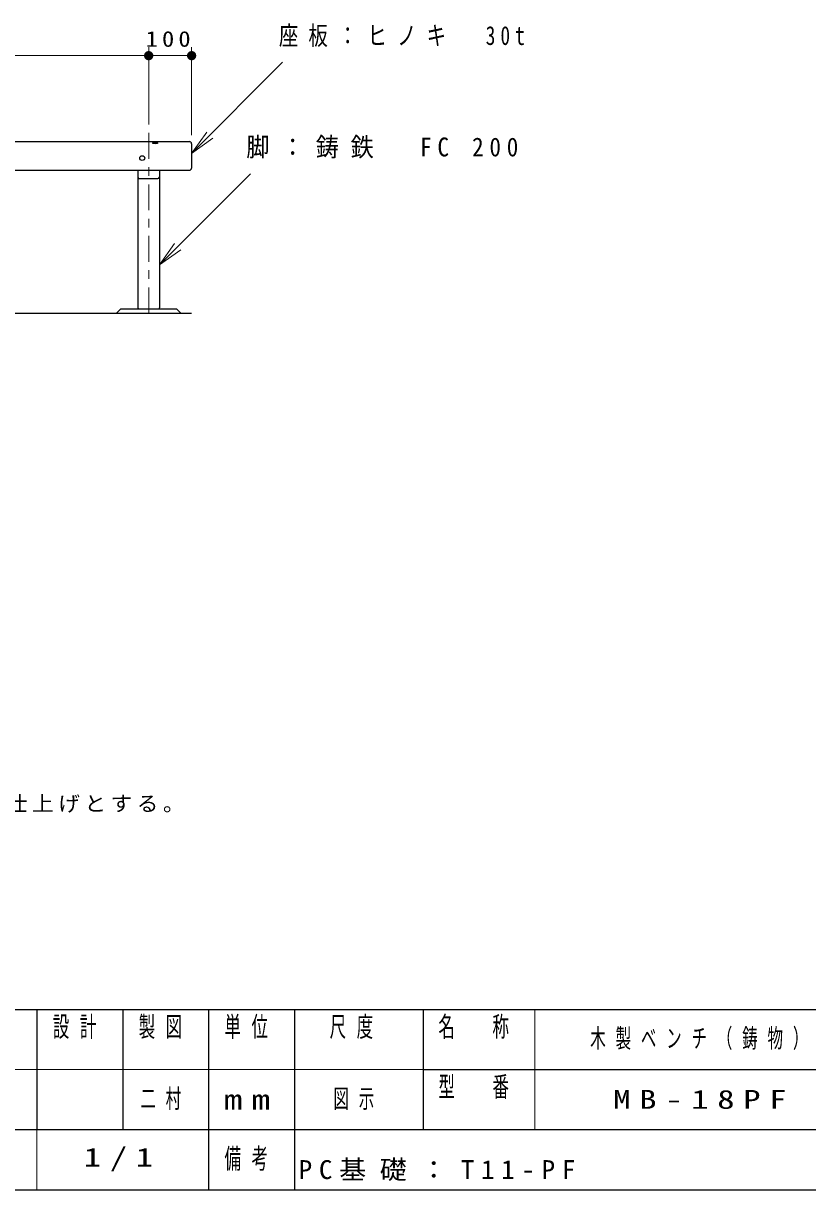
# Model space of a CAD drawing. Units: millimetres on the paper, scale 1:20. Extents: x -365 to 0, y -6 to 257.
# Drawn here: x -229.1 to -137.7, y 0 to 135.8 of the extents above; entities that cross this region are included whole.
import ezdxf

# ---------------------------------------------------------------- set-up
doc = ezdxf.new("R2010")
doc.units = ezdxf.units.MM
doc.linetypes.add('USER2', pattern=[6, 3, -1, 1, -1])
doc.layers.add('1_20', color=3, linetype='Continuous', lineweight=25)
doc.layers.add('NAKAMURA図枠', color=7, linetype='Continuous', lineweight=13)
doc.layers.add('99', color=7, linetype='Continuous')
doc.layers.add('CLASS1', color=7, linetype='Continuous')
doc.styles.add('ＭＳ ゴシック', font='')
doc.styles.get('ＭＳ ゴシック').set_extended_font_data('MS Gothic')

# ---------------------------------------------------------------- blocks, each defined once
blk = doc.blocks.new('open_arrow')
at = {"color": 0, "linetype": 'Continuous', "lineweight": -2}
blk.add_lwpolyline([(7.5, 1.25), (0, 0), (7.5, -1.25)], dxfattribs=at)
blk = doc.blocks.new('filled_dot')
at = {"color": 0, "linetype": 'Continuous', "lineweight": -2, "const_width": 1.25}
blk.add_lwpolyline([(-0.625, 0, 1), (0.625, 0, 1)], format="xyb", close=True, dxfattribs=at)

msp = doc.modelspace()

# ---------------------------------------------------------------- linework, layer by layer
at = {"layer": '1_20', "color": 7, "lineweight": 13}
for p, q in [((-254.479, 132.072), (-214.479, 132.072)), ((-214.479, 124.072), (-214.479, 133.072)), ((-214.479, 132.072), (-209.479, 132.072)), ((-209.479, 122.822), (-209.479, 133.072)), ((-209.479, 120.69), (-198.872, 131.296)), ((-213.229, 107.707), (-202.622, 118.314))]:
    msp.add_line(p, q, dxfattribs=at)
at = {"layer": '1_20', "color": 7, "linetype": 'USER2', "lineweight": 13}
msp.add_line((-214.479, 123.072), (-214.479, 101.086), dxfattribs=at)
at = {"layer": '1_20'}
for p, q in [((-299.229, 122.072), (-209.729, 122.072)), ((-209.479, 121.822), (-209.479, 118.985)), ((-299.229, 118.735), (-209.729, 118.735)), ((-215.729, 118.735), (-215.729, 102.686)), ((-213.229, 118.735), (-213.229, 102.686)), ((-215.554, 117.763), (-213.404, 117.763)), ((-290.729, 102.086), (-209.478, 102.086)), ((-218.228, 102.086), (-217.728, 102.586)), ((-217.728, 102.586), (-211.228, 102.586)), ((-211.229, 102.586), (-210.728, 102.086))]:
    msp.add_line(p, q, dxfattribs=at)
for centre, radius, start, end in [((-209.729, 121.822), 0.25, 0, 89.99998), ((-209.729, 118.985), 0.25, 270.00002, 0), ((-215.554, 117.938), 0.175, 179.99998, 270.00002), ((-213.404, 117.938), 0.175, 270.00002, 0), ((-215.629, 102.686), 0.1, 179.99998, 270.00002), ((-213.329, 102.686), 0.1, 270.00002, 0)]:
    msp.add_arc(centre, radius, start, end, dxfattribs=at)
for centre, ratio in [((-213.729, 121.893), 0.317312), ((-215.229, 120.142), 0.894955)]:
    msp.add_ellipse(centre, major_axis=(0.3, 0), ratio=ratio, dxfattribs=at)
at = {"layer": 'NAKAMURA図枠', "color": 20, "lineweight": 25}
for p, q in [((-365, 21), (0, 21)), ((-365, 0), (0, 0))]:
    msp.add_line(p, q, dxfattribs=at)
at = {"layer": 'NAKAMURA図枠', "color": 3, "lineweight": 25}
for p, q in [((-227.5, 21), (-227.5, 7)), ((-217.5, 21), (-217.5, 7)), ((-207.5, 21), (-207.5, 0)), ((-197.5, 21), (-197.5, 7)), ((-182.5, 21), (-182.5, 7)), ((-182.5, 14), (-70, 14)), ((-237.5, 7), (0, 7)), ((-197.5, 7), (-197.5, 0))]:
    msp.add_line(p, q, dxfattribs=at)
at = {"layer": 'NAKAMURA図枠'}
for p, q in [((-169.5, 21), (-169.5, 7)), ((-237.5, 14), (-182.5, 14)), ((-227.5, 7), (-227.5, 0))]:
    msp.add_line(p, q, dxfattribs=at)

# ---------------------------------------------------------------- block references
at = {"layer": '1_20', "color": 7, "lineweight": 13}
for name, p, xscale, yscale, rotation in [('filled_dot', (-214.479, 132.072), 0.431, 0.431, 180), ('filled_dot', (-209.479, 132.072), 0.431, 0.431, 180), ('open_arrow', (-209.479, 120.69), 0.4, 0.4, 45), ('open_arrow', (-213.229, 107.707), 0.4, 0.4, 45)]:
    msp.add_blockref(name, p, dxfattribs=dict(at, xscale=xscale, yscale=yscale, rotation=rotation))

# ---------------------------------------------------------------- texts
at = {"layer": '1_20', "color": 7, "style": 'ＭＳ ゴシック'}
for s, insert, char_height, attachment_point in [('\\T1.53;\\W0.75;座板：ヒノキ\u300030t', (-199.304, 134.296), 2.199, 4), ('\\T1.33;\\W1.15;100', (-211.979, 133.072), 1.833, 8), ('\\T1.5;\\W0.9;脚：鋳鉄\u3000FC\\~200', (-203.104, 121.314), 2.199, 4)]:
    msp.add_mtext(s, dxfattribs=dict(at, insert=insert, char_height=char_height, attachment_point=attachment_point))
at = {"layer": '99', "char_height": 2.199, "style": 'ＭＳ ゴシック'}
for s, insert, attachment_point in [('\\T1.64;\\W0.6;木製ベンチ（鋳物）', (-149.75, 17.5), 5), ('\\T1.64;\\W0.6;二村', (-212.5, 10.5), 5), ('\\T1.64;\\W0.6;図示', (-190, 10.5), 5), ('\\T1.5;\\W1.35;MB-18PF', (-149.75, 10.5), 5), ('\\T1.5;\\W1.35;1/1', (-217.5, 3.5), 5), ('\\T1.5;\\W1.05;PC基礎：T11-PF', (-197, 1), 7)]:
    msp.add_mtext(s, dxfattribs=dict(at, insert=insert, attachment_point=attachment_point))
at = {"layer": 'CLASS1', "insert": (-362.262, 43.616), "char_height": 1.76, "attachment_point": 7, "style": 'ＭＳ ゴシック'}
msp.add_mtext('\\T1.21;\\W1.05;木材は、ヒノキ(一等材)とし、カンナ・ペーパーがけの上、木材保護着色塗料（メイプル）塗装仕上げとする。', dxfattribs=at)
at = {"layer": 'NAKAMURA図枠', "char_height": 2.346, "style": 'ＭＳ ゴシック'}
for s, insert, attachment_point in [('\\T1.64;\\W0.6;設計', (-222.5, 20.167), 2), ('\\T1.64;\\W0.6;製図', (-212.5, 20.167), 2), ('\\T1.64;\\W0.6;単位', (-202.5, 20.167), 2), ('\\T1.64;\\W0.6;尺度', (-190.25, 20.167), 2), ('\\T1.64;\\W0.6;名\u3000称', (-176, 20.167), 2), ('\\T1.64;\\W0.6;型\u3000番', (-176, 13.167), 2), ('\\T1.5;\\W1.35;mm', (-202.5, 10.5), 5), ('\\T1.64;\\W0.6;備考', (-202.5, 3.5), 5)]:
    msp.add_mtext(s, dxfattribs=dict(at, insert=insert, attachment_point=attachment_point))

doc.saveas('drawing.dxf')
